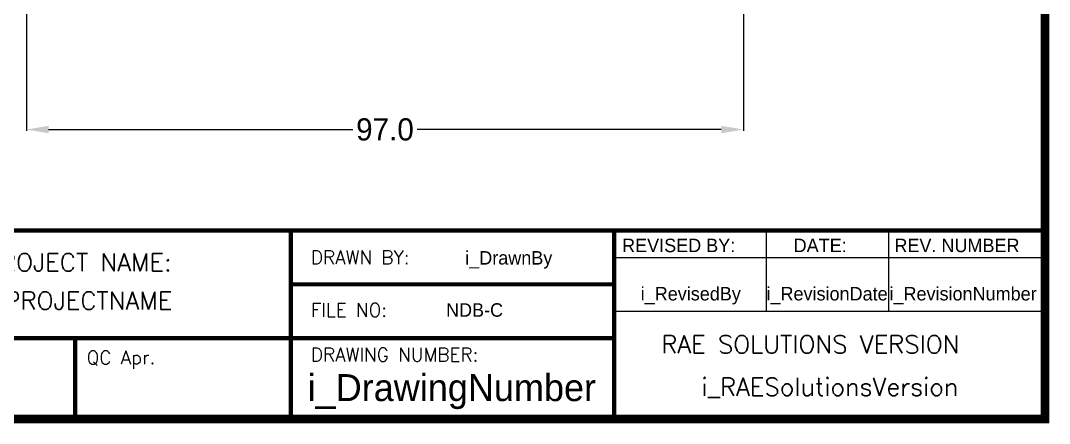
# Model space of a CAD drawing. Header units: inches. Extents: x 1763 to 2243, y -685 to -381.
# Drawn here: x 2098.9 to 2238.1, y -678.1 to -623.6 of the extents above; entities that cross this region are included whole.
import ezdxf
from ezdxf.enums import TextEntityAlignment as Align

# ---------------------------------------------------------------- set-up
doc = ezdxf.new("R2010")
doc.units = ezdxf.units.IN
doc.header["$MEASUREMENT"] = 0
doc.header["$PDSIZE"] = -1
doc.styles.add('SIMPLEX', font='SIMPLEX')
doc.dimstyles.get("Standard").update_dxf_attribs({"dimtxt": 3, "dimasz": 3, "dimexe": 0.18, "dimexo": 0.0625, "dimgap": 0.09, "dimtad": 0, "dimtih": 1, "dimtoh": 1, "dimdec": 1, "dimzin": 0, "dimdsep": 46, "dimtxsty": 'Standard', "dimcen": 0.09, "dimadec": 0, "dimazin": 0, "dimtfac": 1, "dimtdec": 1, "dimtofl": 0, "dimtmove": 0, "dimatfit": 3, "dimfxl": 1, "dimtolj": 1, "dimtzin": 0, "dimarcsym": 0})

# ---------------------------------------------------------------- blocks, each defined once
blk = doc.blocks.new('*D10')
at = {"color": 0, "lineweight": -2}
for p, q in [((2099.66, -615.82), (2099.66, -638.54)), ((2196.66, -615.69), (2196.66, -638.54)), ((2102.66, -638.36), (2143.82, -638.36)), ((2193.66, -638.36), (2152.5, -638.36))]:
    blk.add_line(p, q, dxfattribs=at)
at = {"color": 0}
for points in [[(2102.66, -637.86), (2102.66, -638.86), (2099.66, -638.36)], [(2193.66, -637.86), (2193.66, -638.86), (2196.66, -638.36)]]:
    blk.add_solid(points, dxfattribs=at)
at = {"layer": 'Defpoints', "color": 0}
for p in [(2099.66, -615.76), (2196.66, -615.63), (2099.66, -638.36)]:
    blk.add_point(p, dxfattribs=at)
at = {"color": 0, "insert": (2148.16, -638.36), "char_height": 3, "attachment_point": 5}
blk.add_mtext('\\A1;97.0', dxfattribs=at)

msp = doc.modelspace()

# ---------------------------------------------------------------- linework, layer by layer
at = {"color": 7, "lineweight": 25}
for p, q in [((2237.47, -677.52), (2237.47, -385.92)), ((2033.35, -652), (2179.15, -652)), ((2135.41, -652), (2135.41, -666.58)), ((2179.15, -652), (2179.15, -677.52)), ((2179.15, -652), (2237.47, -652)), ((2179.15, -652), (2179.15, -655.65)), ((2199.73, -652), (2199.73, -662.94)), ((2216.3, -652), (2216.3, -662.94)), ((2179.15, -655.65), (2237.47, -655.65)), ((2135.41, -659.29), (2179.15, -659.29)), ((2135.41, -666.58), (2135.41, -659.29)), ((2179.15, -662.94), (2237.47, -662.94)), ((2179.15, -666.58), (2033.35, -666.58)), ((2106.25, -666.58), (2106.25, -677.52)), ((2135.41, -666.58), (2135.41, -677.52))]:
    msp.add_line(p, q, dxfattribs=at)
for points, const_width in [([(1770.91, -677.52), (2237.47, -677.52), (2237.47, -385.92), (1770.91, -385.92), (1770.91, -677.52)], 1.17), ([(2237.47, -652), (1887.55, -652), (1887.55, -677.52)], 0.583), ([(2135.41, -652), (2135.41, -677.52)], 0.583), ([(2179.15, -677.52), (2179.15, -652), (2237.47, -652)], 0.583), ([(2179.15, -659.29), (2135.41, -659.29), (2135.41, -677.52)], 0.583), ([(2179.15, -666.58), (2033.35, -666.58)], 0.583), ([(2106.25, -666.58), (2106.25, -677.52)], 0.583)]:
    msp.add_lwpolyline(points, dxfattribs=dict(at, const_width=const_width))
msp.add_point((2179.15, -677.52), dxfattribs=at)

# ---------------------------------------------------------------- texts
for s, height, p in [('REVISED BY:', 1.8225, (2180.24, -654.94)), ('DATE:', 1.822, (2203.45, -654.94)), ('REV. NUMBER', 1.8225, (2217.08, -654.94))]:
    msp.add_text(s, height=height, dxfattribs=at).set_placement(p)
at = {"color": 7, "lineweight": 25, "style": 'SIMPLEX'}
for s, p in [('PROJECT NAME:', (2106.61, -657.53)), ('i_PROJECTNAME', (2106.8, -662.71)), ('i_RAESolutionsVersion', (2208.37, -674.36))]:
    msp.add_text(s, height=2.4203, dxfattribs=at).set_placement(p, align=Align.CENTER)
for s, height, p in [('DRAWN BY:', 1.822, (2138.14, -656.56)), ('FILE NO:', 1.822, (2138.14, -663.67)), ('RAE SOLUTIONS VERSION', 2.4203, (2185.54, -668.61)), ('DRAWING NUMBER:', 1.8225, (2138.14, -669.71)), ('QC Apr.', 1.822, (2107.8, -670.1))]:
    msp.add_text(s, height=height, dxfattribs=at).set_placement(p)
at = {"color": 7, "lineweight": 25}
for s, height, p in [('i_DrawnBy', 1.822, (2164.91, -656.62)), ('i_RevisedBy', 1.8225, (2189.53, -661.47)), ('i_RevisionDate', 1.8225, (2207.97, -661.47)), ('i_RevisionNumber', 1.8225, (2226.37, -661.47)), ('NDB-C', 1.822, (2160.28, -663.67)), ('i_DrawingNumber', 3.645, (2157.21, -675.08))]:
    msp.add_text(s, height=height, dxfattribs=at).set_placement(p, align=Align.CENTER)

# ---------------------------------------------------------------- dimensions: what is measured, and where the dimension line sits
at = {"color": 7}
dim = msp.add_linear_dim(base=(2099.66, -638.36), p1=(2196.66, -615.63), p2=(2099.66, -615.76), angle=180, dimstyle='Standard', dxfattribs=at)
dim.commit()
dim.dimension.update_dxf_attribs({"geometry": '*D10', "text_midpoint": (2148.16, -638.36), "dimtype": 160})

doc.saveas('drawing.dxf')
